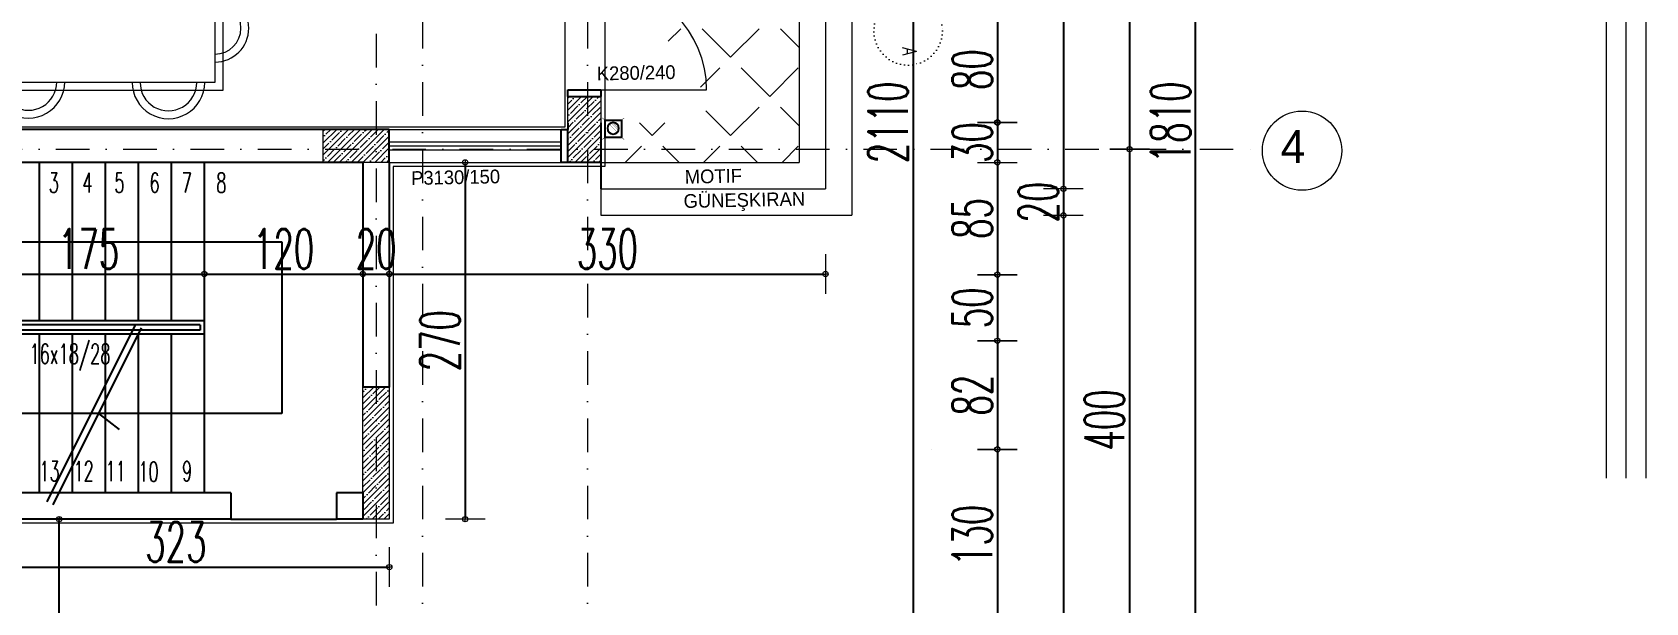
# Model space of a CAD drawing. Header units: millimetres. Extents: x -16104 to 67872, y -88009 to 12107.
# Drawn here: x 19817 to 21038, y 10157 to 10589 of the extents above; entities that cross this region are included whole.
import ezdxf
from ezdxf.enums import TextEntityAlignment as Align

# ---------------------------------------------------------------- set-up
doc = ezdxf.new("R2010")
doc.units = ezdxf.units.MM
doc.linetypes.add('ACAD_ISO07W100', pattern=[3, 0, -3])
doc.linetypes.add('DASHDOTX2', pattern=[50.8, 25.4, -12.7, 0, -12.7])
doc.layers.get('0').update_dxf_attribs({"color": 241})
for name, color, linetype, lineweight in [('AKS', 1, 'ACAD_ISO07W100', 5), ('akslar', 144, 'Continuous', 20), ('balkon', 6, 'Continuous', 5), ('c05', 32, 'Continuous', 13), ('duvar', 123, 'Continuous', 25), ('emsal&kolon', 1, 'Continuous', 5), ('kapı', 3, 'Continuous', 5), ('kolon', 1, 'Continuous', 5), ('merdiven', 4, 'Continuous', 25), ('OLCU', 54, 'Continuous', 13), ('pencere', 5, 'Continuous', 5), ('POZ', 36, 'Continuous', 18), ('SıVA', 40, 'Continuous', 9), ('tefriş', 30, 'Continuous', 5), ('ÖLÇÜ', 252, 'Continuous', 20)]:
    doc.layers.add(name, color=color, linetype=linetype, lineweight=lineweight)
doc.styles.add('DIM', font='Txttw.shx', dxfattribs={"width": 0.6})
doc.styles.add('DIMENSIONS', font='simplex', dxfattribs={"width": 0.8})
doc.styles.add('M2', font='stylu.ttf', dxfattribs={"height": 10})
doc.dimstyles.new('50', dxfattribs={"dimscale": 0, "dimtxt": 30, "dimasz": 1, "dimexe": 0, "dimexo": 2, "dimgap": 4, "dimtad": 1, "dimdec": 0, "dimzin": 0, "dimdsep": 46, "dimtxsty": 'DIM', "dimblk1": 'DOT', "dimblk2": 'DOT', "dimsah": 1, "dimcen": 1.5, "dimdle": 3, "dimse1": 1, "dimse2": 1, "dimclrd": 256, "dimclre": 9, "dimclrt": 256, "dimadec": 0, "dimazin": 0, "dimtfac": 0.24, "dimtdec": 0, "dimtix": 1, "dimtmove": 2, "dimatfit": 3, "dimldrblk": 'DOT', "dimfxl": 0, "dimtolj": 1, "dimtzin": 15, "dimarcsym": 0})
pattern_1 = [(45, (7205.1105, 0), (-4.490128, 4.490128), []), (45, (7209.6007, 0), (-4.490128, 4.490128), [7.9375, -1.5875, 0, -1.5875])]

# ---------------------------------------------------------------- blocks, each defined once
blk = doc.blocks.new('DOT')
for p, q in [((0, 15), (0, -15)), ((-2, 0), (0, 0)), ((2, 0), (0, 0))]:
    blk.add_line(p, q)
blk.add_circle((0, 0), 2)
blk = doc.blocks.new('*D4563')
at = {"layer": 'Defpoints', "color": 0, "transparency": 16777216}
for p in [(20497.3, 10600), (20497.3, 10520.3), (20547.3, 10520.3)]:
    blk.add_point(p, dxfattribs=at)
at = {"layer": 'OLCU', "lineweight": -2, "transparency": 16777216}
blk.add_line((20547.3, 10599), (20547.3, 10521.3), dxfattribs=at)
for p, rotation in [((20547.3, 10600), 90), ((20547.3, 10520.3), 270)]:
    blk.add_blockref('DOT', p, dxfattribs=dict(at, rotation=rotation))
at = {"layer": 'OLCU', "transparency": 16777216, "insert": (20528.3, 10560.2), "char_height": 30, "attachment_point": 5, "rotation": 90, "style": 'DIM'}
blk.add_mtext('\\A1;80', dxfattribs=at)
blk = doc.blocks.new('*D4564')
at = {"layer": 'Defpoints', "color": 0, "transparency": 16777216}
for p in [(20497.3, 10520), (20497.3, 10490), (20547.3, 10490)]:
    blk.add_point(p, dxfattribs=at)
at = {"layer": 'OLCU', "lineweight": -2, "transparency": 16777216}
for p, q in [((20547.3, 10521), (20547.3, 10522)), ((20547.3, 10520), (20547.3, 10490)), ((20547.3, 10489), (20547.3, 10488))]:
    blk.add_line(p, q, dxfattribs=at)
for p, rotation in [((20547.3, 10520), 270), ((20547.3, 10490), 90)]:
    blk.add_blockref('DOT', p, dxfattribs=dict(at, rotation=rotation))
at = {"layer": 'OLCU', "transparency": 16777216, "insert": (20528.3, 10505), "char_height": 30, "attachment_point": 5, "rotation": 90, "style": 'DIM'}
blk.add_mtext('\\A1;30', dxfattribs=at)
blk = doc.blocks.new('*D4565')
at = {"layer": 'Defpoints', "color": 0, "transparency": 16777216}
for p in [(20497.3, 10490), (20497.3, 10405), (20547.3, 10405)]:
    blk.add_point(p, dxfattribs=at)
at = {"layer": 'OLCU', "lineweight": -2, "transparency": 16777216}
blk.add_line((20547.3, 10489), (20547.3, 10406), dxfattribs=at)
for p, rotation in [((20547.3, 10490), 90), ((20547.3, 10405), 270)]:
    blk.add_blockref('DOT', p, dxfattribs=dict(at, rotation=rotation))
at = {"layer": 'OLCU', "transparency": 16777216, "insert": (20528.3, 10447.5), "char_height": 30, "attachment_point": 5, "rotation": 90, "style": 'DIM'}
blk.add_mtext('\\A1;85', dxfattribs=at)
blk = doc.blocks.new('*D4566')
at = {"layer": 'Defpoints', "color": 0, "transparency": 16777216}
for p in [(20497.3, 10405), (20497.3, 10355), (20547.3, 10355)]:
    blk.add_point(p, dxfattribs=at)
at = {"layer": 'OLCU', "lineweight": -2, "transparency": 16777216}
blk.add_line((20547.3, 10404), (20547.3, 10356), dxfattribs=at)
for p, rotation in [((20547.3, 10405), 90), ((20547.3, 10355), 270)]:
    blk.add_blockref('DOT', p, dxfattribs=dict(at, rotation=rotation))
at = {"layer": 'OLCU', "transparency": 16777216, "insert": (20528.3, 10380), "char_height": 30, "attachment_point": 5, "rotation": 90, "style": 'DIM'}
blk.add_mtext('\\A1;50', dxfattribs=at)
blk = doc.blocks.new('*D4815')
at = {"layer": 'Defpoints', "color": 0, "transparency": 16777216}
for p in [(20497.3, 10355), (20497.3, 10272.8), (20547.3, 10272.8)]:
    blk.add_point(p, dxfattribs=at)
at = {"layer": 'OLCU', "lineweight": -2, "transparency": 16777216}
blk.add_line((20547.3, 10354), (20547.3, 10273.8), dxfattribs=at)
for p, rotation in [((20547.3, 10355), 90), ((20547.3, 10272.8), 270)]:
    blk.add_blockref('DOT', p, dxfattribs=dict(at, rotation=rotation))
at = {"layer": 'OLCU', "transparency": 16777216, "insert": (20528.3, 10313.9), "char_height": 30, "attachment_point": 5, "rotation": 90, "style": 'DIM'}
blk.add_mtext('\\A1;82', dxfattribs=at)
blk = doc.blocks.new('*D4567')
at = {"layer": 'Defpoints', "color": 0, "transparency": 16777216}
for p in [(20497.3, 10272.8), (20497.3, 10142.8), (20547.3, 10142.8)]:
    blk.add_point(p, dxfattribs=at)
at = {"layer": 'OLCU', "lineweight": -2, "transparency": 16777216}
blk.add_line((20547.3, 10271.8), (20547.3, 10143.8), dxfattribs=at)
for p, rotation in [((20547.3, 10272.8), 90), ((20547.3, 10142.8), 270)]:
    blk.add_blockref('DOT', p, dxfattribs=dict(at, rotation=rotation))
at = {"layer": 'OLCU', "transparency": 16777216, "insert": (20528.3, 10207.8), "char_height": 30, "attachment_point": 5, "rotation": 90, "style": 'DIM'}
blk.add_mtext('\\A1;130', dxfattribs=at)
blk = doc.blocks.new('*D4571')
at = {"layer": 'Defpoints', "color": 0, "transparency": 16777216}
for p in [(20562.3, 10450), (20597.3, 9705.5), (20597.3, 9705.5)]:
    blk.add_point(p, dxfattribs=at)
at = {"layer": 'OLCU', "lineweight": -2, "transparency": 16777216}
blk.add_line((20597.3, 10449), (20597.3, 9706.5), dxfattribs=at)
for p, rotation in [((20597.3, 10450), 90), ((20597.3, 9705.5), 270)]:
    blk.add_blockref('DOT', p, dxfattribs=dict(at, rotation=rotation))
at = {"layer": 'OLCU', "transparency": 16777216, "insert": (20578.3, 10077.8), "char_height": 30, "attachment_point": 5, "rotation": 90, "style": 'DIM'}
blk.add_mtext('\\A1;745', dxfattribs=at)
blk = doc.blocks.new('*D4574')
at = {"layer": 'Defpoints', "color": 0, "transparency": 16777216}
for p in [(20662.3, 11425), (20697.3, 11425), (20662.3, 9615.5)]:
    blk.add_point(p, dxfattribs=at)
at = {"layer": 'OLCU', "lineweight": -2, "transparency": 16777216}
blk.add_line((20697.3, 9616.5), (20697.3, 11424), dxfattribs=at)
for p, rotation in [((20697.3, 11425), 90), ((20697.3, 9615.5), 270)]:
    blk.add_blockref('DOT', p, dxfattribs=dict(at, rotation=rotation))
at = {"layer": 'OLCU', "transparency": 16777216, "insert": (20678.3, 10520.3), "char_height": 30, "attachment_point": 5, "rotation": 90, "style": 'DIM'}
blk.add_mtext('\\A1;1810', dxfattribs=at)
blk = doc.blocks.new('*D4624')
at = {"layer": 'Defpoints', "color": 0, "transparency": 16777216}
for p in [(20497.3, 10984.7), (20497.3, 10470), (20597.3, 10470)]:
    blk.add_point(p, dxfattribs=at)
at = {"layer": 'OLCU', "lineweight": -2, "transparency": 16777216}
blk.add_line((20597.3, 10983.7), (20597.3, 10471), dxfattribs=at)
for p, rotation in [((20597.3, 10984.7), 90), ((20597.3, 10470), 270)]:
    blk.add_blockref('DOT', p, dxfattribs=dict(at, rotation=rotation))
at = {"layer": 'OLCU', "transparency": 16777216, "insert": (20578.3, 10727.4), "char_height": 30, "attachment_point": 5, "rotation": 90, "style": 'DIM'}
blk.add_mtext('\\A1;515', dxfattribs=at)
blk = doc.blocks.new('*D4645')
at = {"layer": 'Defpoints', "color": 0, "transparency": 16777216}
for p in [(20597.3, 10470), (20597.3, 10450), (20597.3, 10450)]:
    blk.add_point(p, dxfattribs=at)
at = {"layer": 'OLCU', "lineweight": -2, "transparency": 16777216}
for p, q in [((20597.3, 10471), (20597.3, 10472)), ((20597.3, 10470), (20597.3, 10450)), ((20597.3, 10449), (20597.3, 10448))]:
    blk.add_line(p, q, dxfattribs=at)
for p, rotation in [((20597.3, 10470), 270), ((20597.3, 10450), 90)]:
    blk.add_blockref('DOT', p, dxfattribs=dict(at, rotation=rotation))
at = {"layer": 'OLCU', "transparency": 16777216, "insert": (20578.3, 10460), "char_height": 30, "attachment_point": 5, "rotation": 90, "style": 'DIM'}
blk.add_mtext('\\A1;20', dxfattribs=at)
blk = doc.blocks.new('rb')
at = {"layer": 'tefriş'}
for points in [[(1548.4, 487.07), (1595.5, 487.07), (1595.5, 394.92), (1548.4, 394.92)], [(1551.4, 484.07), (1592.5, 484.07), (1592.5, 397.92), (1551.4, 397.92)]]:
    blk.add_lwpolyline(points, close=True, dxfattribs=at)
for centre, radius, start, end in [((1571.95, 484.07), 12.83, 0, 180), ((1571.95, 484.07), 9.83, 0, 180), ((1551.4, 466.84), 14.18, 90, 270), ((1551.4, 466.84), 11.18, 90, 270), ((1592.5, 466.49), 13.72, 270, 90), ((1592.5, 466.49), 10.72, 270, 90), ((1551.4, 415.62), 14.18, 90, 270), ((1592.29, 413.54), 13.72, 270, 90), ((1551.4, 415.62), 11.18, 90, 270), ((1592.29, 413.54), 10.72, 270, 90), ((1571.95, 397.92), 13.83, 180, 0), ((1571.95, 397.92), 10.83, 180, 0)]:
    blk.add_arc(centre, radius, start, end, dxfattribs=at)
blk = doc.blocks.new('*D4668')
at = {"layer": 'Defpoints', "color": 0, "transparency": 16777216}
for p in [(20647.3, 10800), (20647.3, 10500), (20647.3, 10500)]:
    blk.add_point(p, dxfattribs=at)
at = {"layer": 'OLCU', "lineweight": -2, "transparency": 16777216}
blk.add_line((20647.3, 10799), (20647.3, 10501), dxfattribs=at)
for p, rotation in [((20647.3, 10800), 90), ((20647.3, 10500), 270)]:
    blk.add_blockref('DOT', p, dxfattribs=dict(at, rotation=rotation))
at = {"layer": 'OLCU', "transparency": 16777216, "insert": (20628.3, 10650), "char_height": 30, "attachment_point": 5, "rotation": 90, "style": 'DIM'}
blk.add_mtext('\\A1;300', dxfattribs=at)
blk = doc.blocks.new('*D4669')
at = {"layer": 'Defpoints', "color": 0, "transparency": 16777216}
for p in [(20647.3, 10500), (20647.3, 10090), (20647.3, 10090)]:
    blk.add_point(p, dxfattribs=at)
at = {"layer": 'OLCU', "lineweight": -2, "transparency": 16777216}
blk.add_line((20647.3, 10499), (20647.3, 10091), dxfattribs=at)
for p, rotation in [((20647.3, 10500), 90), ((20647.3, 10090), 270)]:
    blk.add_blockref('DOT', p, dxfattribs=dict(at, rotation=rotation))
at = {"layer": 'OLCU', "transparency": 16777216, "insert": (20628.3, 10295), "char_height": 30, "attachment_point": 5, "rotation": 90, "style": 'DIM'}
blk.add_mtext('\\A1;400', dxfattribs=at)
blk = doc.blocks.new('*D4685')
at = {"layer": 'Defpoints', "color": 0, "transparency": 16777216}
for p in [(20483.6, 11575), (20483.6, 9465.5), (20483.6, 9465.5)]:
    blk.add_point(p, dxfattribs=at)
at = {"layer": 'OLCU', "lineweight": -2, "transparency": 16777216}
blk.add_line((20483.6, 11574), (20483.6, 9466.5), dxfattribs=at)
for p, rotation in [((20483.6, 11575), 90), ((20483.6, 9465.5), 270)]:
    blk.add_blockref('DOT', p, dxfattribs=dict(at, rotation=rotation))
at = {"layer": 'OLCU', "transparency": 16777216, "insert": (20464.6, 10520.3), "char_height": 30, "attachment_point": 5, "rotation": 90, "style": 'DIM'}
blk.add_mtext('\\A1;2110', dxfattribs=at)
blk = doc.blocks.new('*D4720')
at = {"layer": 'Defpoints', "color": 0, "transparency": 16777216}
for p in [(19772.3, 10405.5), (19947.3, 10405.5), (19947.3, 10405.5)]:
    blk.add_point(p, dxfattribs=at)
at = {"layer": 'OLCU', "lineweight": -2, "transparency": 16777216}
blk.add_line((19773.3, 10405.5), (19946.3, 10405.5), dxfattribs=at)
at = {"layer": 'OLCU', "lineweight": -2, "transparency": 16777216, "rotation": 180}
blk.add_blockref('DOT', (19772.3, 10405.5), dxfattribs=at)
at = {"layer": 'OLCU', "lineweight": -2, "transparency": 16777216}
blk.add_blockref('DOT', (19947.3, 10405.5), dxfattribs=at)
at = {"layer": 'OLCU', "transparency": 16777216, "insert": (19859.8, 10424.5), "char_height": 30, "attachment_point": 5, "style": 'DIM'}
blk.add_mtext('\\A1;175', dxfattribs=at)
blk = doc.blocks.new('*D4721')
at = {"layer": 'Defpoints', "color": 0, "transparency": 16777216}
for p in [(19947.3, 10405.5), (20067.3, 10405.5), (20067.3, 10405.5)]:
    blk.add_point(p, dxfattribs=at)
at = {"layer": 'OLCU', "lineweight": -2, "transparency": 16777216}
blk.add_line((19948.3, 10405.5), (20066.3, 10405.5), dxfattribs=at)
at = {"layer": 'OLCU', "lineweight": -2, "transparency": 16777216, "rotation": 180}
blk.add_blockref('DOT', (19947.3, 10405.5), dxfattribs=at)
at = {"layer": 'OLCU', "lineweight": -2, "transparency": 16777216}
blk.add_blockref('DOT', (20067.3, 10405.5), dxfattribs=at)
at = {"layer": 'OLCU', "transparency": 16777216, "insert": (20007.3, 10424.5), "char_height": 30, "attachment_point": 5, "style": 'DIM'}
blk.add_mtext('\\A1;120', dxfattribs=at)
blk = doc.blocks.new('*D4722')
at = {"layer": 'Defpoints', "color": 0, "transparency": 16777216}
for p in [(20067.3, 10405.5), (20087.3, 10405.5), (20087.3, 10405.5)]:
    blk.add_point(p, dxfattribs=at)
at = {"layer": 'OLCU', "lineweight": -2, "transparency": 16777216}
for p, q in [((20066.3, 10405.5), (20065.3, 10405.5)), ((20067.3, 10405.5), (20087.3, 10405.5)), ((20088.3, 10405.5), (20089.3, 10405.5))]:
    blk.add_line(p, q, dxfattribs=at)
blk.add_blockref('DOT', (20067.3, 10405.5), dxfattribs=at)
at = {"layer": 'OLCU', "lineweight": -2, "transparency": 16777216, "rotation": 180}
blk.add_blockref('DOT', (20087.3, 10405.5), dxfattribs=at)
at = {"layer": 'OLCU', "transparency": 16777216, "insert": (20077.3, 10424.5), "char_height": 30, "attachment_point": 5, "style": 'DIM'}
blk.add_mtext('\\A1;20', dxfattribs=at)
blk = doc.blocks.new('A$C412C2498')
at = {"color": 5, "const_width": 0.6}
for points in [[(3.6, 24.3), (0.2, 27)], [(23.8, 24.3), (27.3, 27)], [(3.6, 3), (0.2, 0.2)], [(23.8, 3), (27.3, 0.2)]]:
    blk.add_lwpolyline(points, dxfattribs=at)
at = {"color": 5}
blk.add_lwpolyline([(23.8, 24.3), (3.6, 24.3), (3.6, 3), (23.8, 3)], close=True, dxfattribs=at)
at = {"const_width": 0.1}
for points in [[(6.7, 12.2), (14.6, 20.2)], [(6.8, 14.5), (12.4, 20.1)], [(7.1, 10.4), (16.4, 19.7)], [(7.9, 9.1), (17.8, 19)], [(8.8, 8), (18.9, 18.1)], [(10, 7.1), (19.8, 16.9)], [(11.3, 6.4), (20.4, 15.6)], [(13, 6), (20.8, 13.8)], [(14.8, 6.1), (20.8, 12.1)], [(17.4, 7), (19.8, 9.4)]]:
    blk.add_lwpolyline(points, dxfattribs=at)
blk.add_circle((13.7, 13.1), 7.12)
blk = doc.blocks.new('A$C5E2C1EC0')
at = {"xscale": 0.6105719971092185, "yscale": 0.6105719971092185, "zscale": 0.6105719971092185}
blk.add_blockref('A$C412C2498', (0, 0), dxfattribs=at)
blk = doc.blocks.new('*D4415')
at = {"layer": 'Defpoints', "color": 0, "transparency": 16777216}
for p in [(20087.3, 10405.5), (20417.3, 10405.5), (20417.3, 10405.5)]:
    blk.add_point(p, dxfattribs=at)
at = {"layer": 'OLCU', "lineweight": -2, "transparency": 16777216}
blk.add_line((20088.3, 10405.5), (20416.3, 10405.5), dxfattribs=at)
at = {"layer": 'OLCU', "lineweight": -2, "transparency": 16777216, "rotation": 180}
blk.add_blockref('DOT', (20087.3, 10405.5), dxfattribs=at)
at = {"layer": 'OLCU', "lineweight": -2, "transparency": 16777216}
blk.add_blockref('DOT', (20417.3, 10405.5), dxfattribs=at)
at = {"layer": 'OLCU', "transparency": 16777216, "insert": (20252.3, 10424.5), "char_height": 30, "attachment_point": 5, "style": 'DIM'}
blk.add_mtext('\\A1;330', dxfattribs=at)
blk = doc.blocks.new('*D4728')
at = {"layer": 'Defpoints', "color": 0, "transparency": 16777216}
for p in [(19764.3, 10220), (20087.3, 10220), (20087.3, 10183.7)]:
    blk.add_point(p, dxfattribs=at)
at = {"layer": 'OLCU', "lineweight": -2, "transparency": 16777216}
blk.add_line((19765.3, 10183.7), (20086.3, 10183.7), dxfattribs=at)
at = {"layer": 'OLCU', "lineweight": -2, "transparency": 16777216, "rotation": 180}
blk.add_blockref('DOT', (19764.3, 10183.7), dxfattribs=at)
at = {"layer": 'OLCU', "lineweight": -2, "transparency": 16777216}
blk.add_blockref('DOT', (20087.3, 10183.7), dxfattribs=at)
at = {"layer": 'OLCU', "transparency": 16777216, "insert": (19925.8, 10202.7), "char_height": 30, "attachment_point": 5, "style": 'DIM'}
blk.add_mtext('\\A1;323', dxfattribs=at)
blk = doc.blocks.new('*D4419')
at = {"layer": 'Defpoints', "color": 0, "transparency": 16777216}
for p in [(20112.3, 10490), (20087.3, 10220), (20144.7, 10220)]:
    blk.add_point(p, dxfattribs=at)
at = {"layer": 'OLCU', "lineweight": -2, "transparency": 16777216}
blk.add_line((20144.7, 10489), (20144.7, 10221), dxfattribs=at)
for p, rotation in [((20144.7, 10490), 90), ((20144.7, 10220), 270)]:
    blk.add_blockref('DOT', p, dxfattribs=dict(at, rotation=rotation))
at = {"layer": 'OLCU', "transparency": 16777216, "insert": (20125.7, 10355), "char_height": 30, "attachment_point": 5, "rotation": 90, "style": 'DIM'}
blk.add_mtext('\\A1;270', dxfattribs=at)
blk = doc.blocks.new('*D4730')
at = {"layer": 'Defpoints', "color": 0, "transparency": 16777216}
for p in [(19764.3, 10220), (19837.5, 10220), (19764.3, 9465.5)]:
    blk.add_point(p, dxfattribs=at)
at = {"layer": 'OLCU', "lineweight": -2, "transparency": 16777216}
blk.add_line((19837.5, 9466.5), (19837.5, 10219), dxfattribs=at)
for p, rotation in [((19837.5, 10220), 90), ((19837.5, 9465.5), 270)]:
    blk.add_blockref('DOT', p, dxfattribs=dict(at, rotation=rotation))
at = {"layer": 'OLCU', "transparency": 16777216, "insert": (19818.5, 9842.8), "char_height": 30, "attachment_point": 5, "rotation": 90, "style": 'DIM'}
blk.add_mtext('\\A1;755', dxfattribs=at)

msp = doc.modelspace()

# ---------------------------------------------------------------- hatches: boundary and pattern name
at = {"layer": 'kolon'}
h = msp.add_hatch(dxfattribs=at)
h.set_pattern_fill('ANSI35,_O', color=256)
h.set_pattern_definition(pattern_1)
h.paths.add_polyline_path([(20237.3, 10540), (20222.3, 10540), (20222.3, 10500), (20237.3, 10500)])
h.paths.add_polyline_path([(20247.3, 10540), (20237.3, 10540), (20237.3, 10500), (20247.3, 10500)])
h.paths.add_polyline_path([(20237.3, 10500), (20237.3, 10490), (20247.3, 10490), (20247.3, 10500)])
h.paths.add_polyline_path([(20222.3, 10500), (20222.3, 10490), (20237.3, 10490), (20237.3, 10500)])
h = msp.add_hatch(dxfattribs=at)
h.set_pattern_fill('ANSI35,_O', color=256)
h.set_pattern_definition([(45, (10807.666, 1e-10), (-4.490128, 4.490128), []), (45, (10812.156, 1e-10), (-4.490128, 4.490128), [7.9375, -1.5875, 0, -1.5875])])
h.paths.add_polyline_path([(20037.3, 10515), (20037.3, 10500), (20077.3, 10500), (20077.3, 10515)])
h.paths.add_polyline_path([(20037.3, 10500), (20037.3, 10490), (20077.3, 10490), (20077.3, 10500)])
h.paths.add_polyline_path([(20077.3, 10500), (20077.3, 10490), (20087.3, 10490), (20087.3, 10500)])
h.paths.add_polyline_path([(20077.3, 10515), (20077.3, 10500), (20087.3, 10500), (20087.3, 10515)])
h = msp.add_hatch(dxfattribs=at)
h.set_pattern_fill('ANSI35,_O', color=256)
h.set_pattern_definition(pattern_1)
h.paths.add_polyline_path([(20087.3, 10320), (20067.3, 10320), (20067.3, 10220), (20087.3, 10220)])
at = {"layer": 'ÖLÇÜ'}
h = msp.add_hatch(dxfattribs=at)
h.set_pattern_fill('ANGLE,_O', color=256, scale=6, angle=45)
h.set_pattern_definition([(45, (3601.717, 17059.605), (-29.63485, 29.63485), [30.48, -11.43]), (135, (3601.717, 17059.605), (-29.63485, -29.63485), [30.48, -11.43])])
h.paths.add_polyline_path([(20397.3, 10984.7), (20332.3, 10984.7, -0.079624), (20328.3, 10959.7), (20397.3, 10959.7)])
h.paths.add_polyline_path([(20397.3, 10959.7), (20328.3, 10959.7, -0.323907), (20252.3, 10904.7), (20252.3, 10959.7), (20247.3, 10959.7), (20247.3, 10780), (20397.3, 10780)])
h.paths.add_polyline_path([(20397.3, 10780), (20247.3, 10780), (20247.3, 10765), (20247.3, 10635), (20247.3, 10600, -0.131404), (20287.2, 10589.4), (20397.3, 10589.4)])
h.paths.add_polyline_path([(20397.3, 10589.4), (20287.2, 10589.4, -0.268211), (20327.3, 10520), (20247.3, 10520), (20247.3, 10500), (20397.3, 10500)])
h.paths.add_polyline_path([(20397.3, 10500), (20247.3, 10500), (20247.3, 10490), (20397.3, 10490)])
h.paths.add_polyline_path([(20269, 10653.7), (20269.2, 10744.2), (20251.5, 10744.3), (20251.2, 10653.8)], flags=24)
h.paths.add_polyline_path([(20280.4, 10746.8), (20368.3, 10746.8), (20368.3, 10717), (20280.4, 10717)], flags=24)
h.paths.add_polyline_path([(20280.6, 10778.7), (20384.7, 10778.7), (20384.7, 10751.8), (20280.6, 10751.8)], flags=24)

# ---------------------------------------------------------------- linework, layer by layer
for p, q in [((20222.3, 10540), (20222.3, 10545)), ((20247.3, 10545), (20247.3, 10540)), ((20222.3, 10490), (20222.3, 10515)), ((20067.3, 10240), (20067.3, 10220)), ((19967.3, 10220), (20047.3, 10220))]:
    msp.add_line(p, q)
at = {"layer": 'AKS', "color": 1, "linetype": 'ACAD_ISO07W100'}
msp.add_circle((20479.8, 10589.6), 25.9, dxfattribs=at)
at = {"layer": 'AKS', "linetype": 'ByBlock'}
msp.add_circle((20777.8, 10498.9), 30, dxfattribs=at)
at = {"layer": 'akslar', "linetype": 'DASHDOTX2'}
for p, q in [((20112.3, 11925), (20112.3, 9115.5)), ((20237.3, 11925), (20237.3, 9115.5)), ((20077.3, 11910.6), (20077.3, 9101.1)), ((17697.3, 10500), (20747.3, 10500))]:
    msp.add_line(p, q, dxfattribs=at)
at = {"layer": 'balkon'}
for p, q in [((20397.3, 10984.7), (20397.3, 10490)), ((20417.3, 10984.7), (20417.3, 10470)), ((20437.3, 10984.7), (20437.3, 10450)), ((20247.3, 10490), (20397.3, 10490)), ((20247.3, 10470), (20417.3, 10470)), ((20247.3, 10470), (20247.3, 10450)), ((20247.3, 10450), (20437.3, 10450))]:
    msp.add_line(p, q, dxfattribs=at)
at = {"layer": 'c05'}
for points in [[(21037.8, 8939.6), (21037.8, 8729.3), (17507.6, 8729.3), (17507.6, 12107.1), (21037.8, 12107.1), (21037.8, 10251)], [(21022.8, 8939.6), (21022.8, 8744.3), (17522.6, 8744.3), (17522.6, 12092.1), (21022.8, 12092.1), (21022.8, 10251)], [(21007.8, 8939.6), (21007.8, 8759.3), (17537.6, 8759.3), (17537.6, 12077.1), (21007.8, 12077.1), (21007.8, 10251)]]:
    msp.add_lwpolyline(points, dxfattribs=at)
at = {"layer": 'duvar'}
for p, q in [((20222.3, 10545), (20247.3, 10545)), ((20222.3, 10540), (20247.3, 10540)), ((20087.3, 10515), (19622.3, 10515)), ((20087.3, 10490), (20087.3, 10515)), ((20217.3, 10515), (20222.3, 10515)), ((20217.3, 10490), (20217.3, 10515)), ((20222.3, 10520), (20222.3, 10515)), ((20247.3, 10520), (20247.3, 10490)), ((20067.3, 10490), (19639.3, 10490)), ((20067.3, 10490), (20067.3, 10320)), ((20087.3, 10490), (20087.3, 10320)), ((20222.3, 10490), (20217.3, 10490)), ((20247.3, 10490), (20222.3, 10490)), ((20247.3, 10490), (20247.3, 10470)), ((19772.3, 10430), (20005.9, 10430)), ((20005.9, 10430), (20005.9, 10300)), ((19895.1, 10367.1), (19828.3, 10233.1)), ((19899.6, 10364.8), (19832.7, 10230.9)), ((19947.3, 10370), (19947.3, 10360)), ((20087.3, 10320), (20067.3, 10320)), ((20005.9, 10300), (19772.3, 10300)), ((19867.2, 10300), (19882.9, 10287.8)), ((19967.3, 10240), (19652.3, 10240)), ((19967.3, 10240), (19967.3, 10220)), ((20067.3, 10240), (20047.3, 10240)), ((20047.3, 10240), (20047.3, 10220)), ((19967.3, 10220), (19764.3, 10220)), ((19967.3, 10220), (19764.3, 10220)), ((20067.3, 10220), (20047.3, 10220)), ((20067.3, 10220), (20047.3, 10220))]:
    msp.add_line(p, q, dxfattribs=at)
at = {"layer": 'emsal&kolon'}
for points in [[(20247.3, 10490), (20222.3, 10490), (20222.3, 10540), (20247.3, 10540), (20247.3, 10490)], [(20037.3, 10490), (20037.3, 10515), (20087.3, 10515), (20087.3, 10490), (20037.3, 10490)], [(20067.3, 10320), (20087.3, 10320), (20087.3, 10220), (20067.3, 10220), (20067.3, 10320)]]:
    msp.add_lwpolyline(points, dxfattribs=at)
at = {"layer": 'kapı'}
msp.add_line((20247.3, 10545), (20327.3, 10545), dxfattribs=at)
msp.add_arc((20247.3, 10545), 80, 0, 90, dxfattribs=at)
at = {"layer": 'merdiven'}
for p, q in [((19822.3, 10490), (19822.3, 10370)), ((19847.3, 10490), (19847.3, 10370)), ((19872.3, 10490), (19872.3, 10370)), ((19897.3, 10490), (19897.3, 10370)), ((19922.3, 10490), (19922.3, 10370)), ((19947.3, 10490), (19947.3, 10370)), ((19947.3, 10370), (19772.3, 10370)), ((19944.3, 10367), (19775.3, 10367)), ((19944.3, 10367), (19944.3, 10363)), ((19947.3, 10360), (19772.3, 10360)), ((19944.3, 10363), (19775.3, 10363)), ((19822.3, 10360), (19822.3, 10240)), ((19847.3, 10360), (19847.3, 10240)), ((19872.3, 10360), (19872.3, 10240)), ((19897.3, 10360), (19897.3, 10240)), ((19922.3, 10360), (19922.3, 10240)), ((19947.3, 10360), (19947.3, 10240))]:
    msp.add_line(p, q, dxfattribs=at)
at = {"layer": 'OLCU'}
msp.add_line((20497.3, 10272.8), (20497.3, 10272.8), dxfattribs=at)
at = {"layer": 'pencere'}
for p, q in [((20087.3, 10515), (20217.3, 10515)), ((20087.3, 10505.5), (20217.3, 10505.5)), ((20087.3, 10502.5), (20217.3, 10502.5)), ((20087.3, 10499.5), (20217.3, 10499.5)), ((20087.3, 10490), (20217.3, 10490))]:
    msp.add_line(p, q, dxfattribs=at)
at = {"layer": 'SıVA'}
for points in [[(19787.3, 10217), (19787.3, 9702.5), (19652.3, 9702.5), (19652.3, 9442.5), (18870.3, 9442.5), (18870.3, 9612.5), (18650.3, 9612.5), (18650.3, 10467), (18188.3, 10467), (18188.3, 10981.7), (18018.3, 10981.7), (18018.3, 11434), (18308.3, 11434), (18308.3, 11604), (20130.3, 11604), (20130.3, 11434), (20420.3, 11434), (20420.3, 10981.7), (20250.3, 10981.7), (20250.3, 10487), (20090.3, 10487), (20090.3, 10217)], [(19624.3, 10812), (19624.1, 10758), (19619.3, 10758), (19619.3, 10542), (19624.3, 10542), (19624.3, 10517), (20220.3, 10517), (20220.3, 10600), (20220.3, 10982.7), (20195.3, 10982.7), (20195.3, 10997.7), (19712.3, 10997.7), (19619.3, 10997.7), (19619.3, 10852), (19619.3, 10852), (19619, 10812)]]:
    msp.add_lwpolyline(points, close=True, dxfattribs=at)

# ---------------------------------------------------------------- block references
at = {"ltscale": 50, "xscale": -1, "rotation": 180}
msp.add_blockref('A$C5E2C1EC0', (20248.3, 10523.8), dxfattribs=at)
at = {"layer": 'pencere', "xscale": 2, "yscale": 2, "zscale": 2, "rotation": 270}
msp.add_blockref('rb', (18987.2, 13735.5), dxfattribs=at)

# ---------------------------------------------------------------- texts
at = {"layer": 'AKS', "color": 1, "style": 'DIMENSIONS', "width": 0.8}
msp.add_text('A', height=10.4, rotation=269.5779, dxfattribs=at).set_placement((20480.8, 10573.9), align=Align.MIDDLE)
at = {"layer": 'AKS', "insert": (20761.7, 10514.5), "char_height": 25, "width": 35.659, "attachment_point": 1}
msp.add_mtext('4', dxfattribs=at)
at = {"layer": 'OLCU', "char_height": 15, "attachment_point": 5, "style": 'DIM'}
for s, insert in [('\\A1;3', (19833.5, 10474.6)), ('\\A1;4', (19859, 10474.6)), ('\\A1;5', (19883.1, 10474.6)), ('\\A1;6', (19909.7, 10474.6)), ('\\A1;7', (19934.1, 10474.6)), ('\\A1;8', (19960.2, 10474.6)), ('\\A1;16x18/28', (19845.7, 10342.6)), ('\\A1;13', (19830.2, 10256.3)), ('\\A1;12', (19856, 10256.3)), ('\\A1;11', (19880.3, 10256.3)), ('\\A1;10', (19905.1, 10255.9)), ('\\A1;9', (19934.3, 10256.3))]:
    msp.add_mtext(s, dxfattribs=dict(at, insert=insert))
at = {"layer": 'POZ', "style": 'M2', "flags": 4}
for tag, p in [('K280/240', (20244.4, 10552)), ('P3130/150', (20103.9, 10472.9)), ('MOTIF', (20310.9, 10473.9)), ('GÜNEŞKIRAN', (20310, 10455.5))]:
    msp.add_attdef(tag, p, 'K1 80/210', height=10.4, rotation=1.1392, dxfattribs=at)

# ---------------------------------------------------------------- dimensions: what is measured, and where the dimension line sits
at = {"layer": 'OLCU'}
for base, p1, p2, text, picture, middle in [((20483.6, 9465.5), (20483.6, 11575), (20483.6, 9465.5), '2110', '*D4685', (20464.6, 10520.3)), ((20697.3, 11425), (20662.3, 9615.5), (20662.3, 11425), '1810', '*D4574', (20678.3, 10520.3)), ((20647.3, 10500), (20647.3, 10800), (20647.3, 10500), '300', '*D4668', (20628.3, 10650)), ((20647.3, 10090), (20647.3, 10500), (20647.3, 10090), '400', '*D4669', (20628.3, 10295))]:
    dim = msp.add_linear_dim(base=base, p1=p1, p2=p2, angle=90, text=text, dimstyle='50', override={"dimscale": 1}, dxfattribs=at)
    dim.commit()
    dim.dimension.update_dxf_attribs({"geometry": picture, "text_midpoint": middle})
for base, p1, p2, picture, middle in [((20597.3, 10470), (20497.3, 10984.7), (20497.3, 10470), '*D4624', (20578.3, 10727.4)), ((20547.3, 10520.3), (20497.3, 10600), (20497.3, 10520.3), '*D4563', (20528.3, 10560.2)), ((20547.3, 10490), (20497.3, 10520), (20497.3, 10490), '*D4564', (20528.3, 10505)), ((20144.7, 10220), (20112.3, 10490), (20087.3, 10220), '*D4419', (20125.7, 10355)), ((20547.3, 10405), (20497.3, 10490), (20497.3, 10405), '*D4565', (20528.3, 10447.5)), ((20597.3, 10450), (20597.3, 10470), (20597.3, 10450), '*D4645', (20578.3, 10460)), ((20597.2617054, 9705.5446397), (20562.2617054, 10450.0446397), (20597.2617054, 9705.5446397), '*D4571', (20578.2617054, 10077.7946397)), ((20547.3, 10355), (20497.3, 10405), (20497.3, 10355), '*D4566', (20528.3, 10380)), ((20547.3, 10272.8), (20497.3, 10355), (20497.3, 10272.8), '*D4815', (20528.3, 10313.9)), ((20547.3, 10142.8), (20497.3, 10272.8), (20497.3, 10142.8), '*D4567', (20528.3, 10207.8)), ((19837.5378139, 10220.0446397), (19764.2617054, 9465.5446397), (19764.2617054, 10220.0446397), '*D4730', (19818.5378139, 9842.7946397))]:
    dim = msp.add_linear_dim(base=base, p1=p1, p2=p2, angle=90, dimstyle='50', override={"dimscale": 1}, dxfattribs=at)
    dim.commit()
    dim.dimension.update_dxf_attribs({"geometry": picture, "text_midpoint": middle})
for base, p1, p2, picture, middle in [((19947.3, 10405.5), (19772.3, 10405.5), (19947.3, 10405.5), '*D4720', (19859.8, 10424.5)), ((20067.3, 10405.5), (19947.3, 10405.5), (20067.3, 10405.5), '*D4721', (20007.3, 10424.5)), ((20087.3, 10405.5), (20067.3, 10405.5), (20087.3, 10405.5), '*D4722', (20077.3, 10424.5)), ((20417.3, 10405.5), (20087.3, 10405.5), (20417.3, 10405.5), '*D4415', (20252.3, 10424.5)), ((20087.3, 10183.7), (19764.3, 10220), (20087.3, 10220), '*D4728', (19925.8, 10202.7))]:
    dim = msp.add_linear_dim(base=base, p1=p1, p2=p2, dimstyle='50', override={"dimscale": 1}, dxfattribs=at)
    dim.commit()
    dim.dimension.update_dxf_attribs({"geometry": picture, "text_midpoint": middle})

doc.saveas('drawing.dxf')
